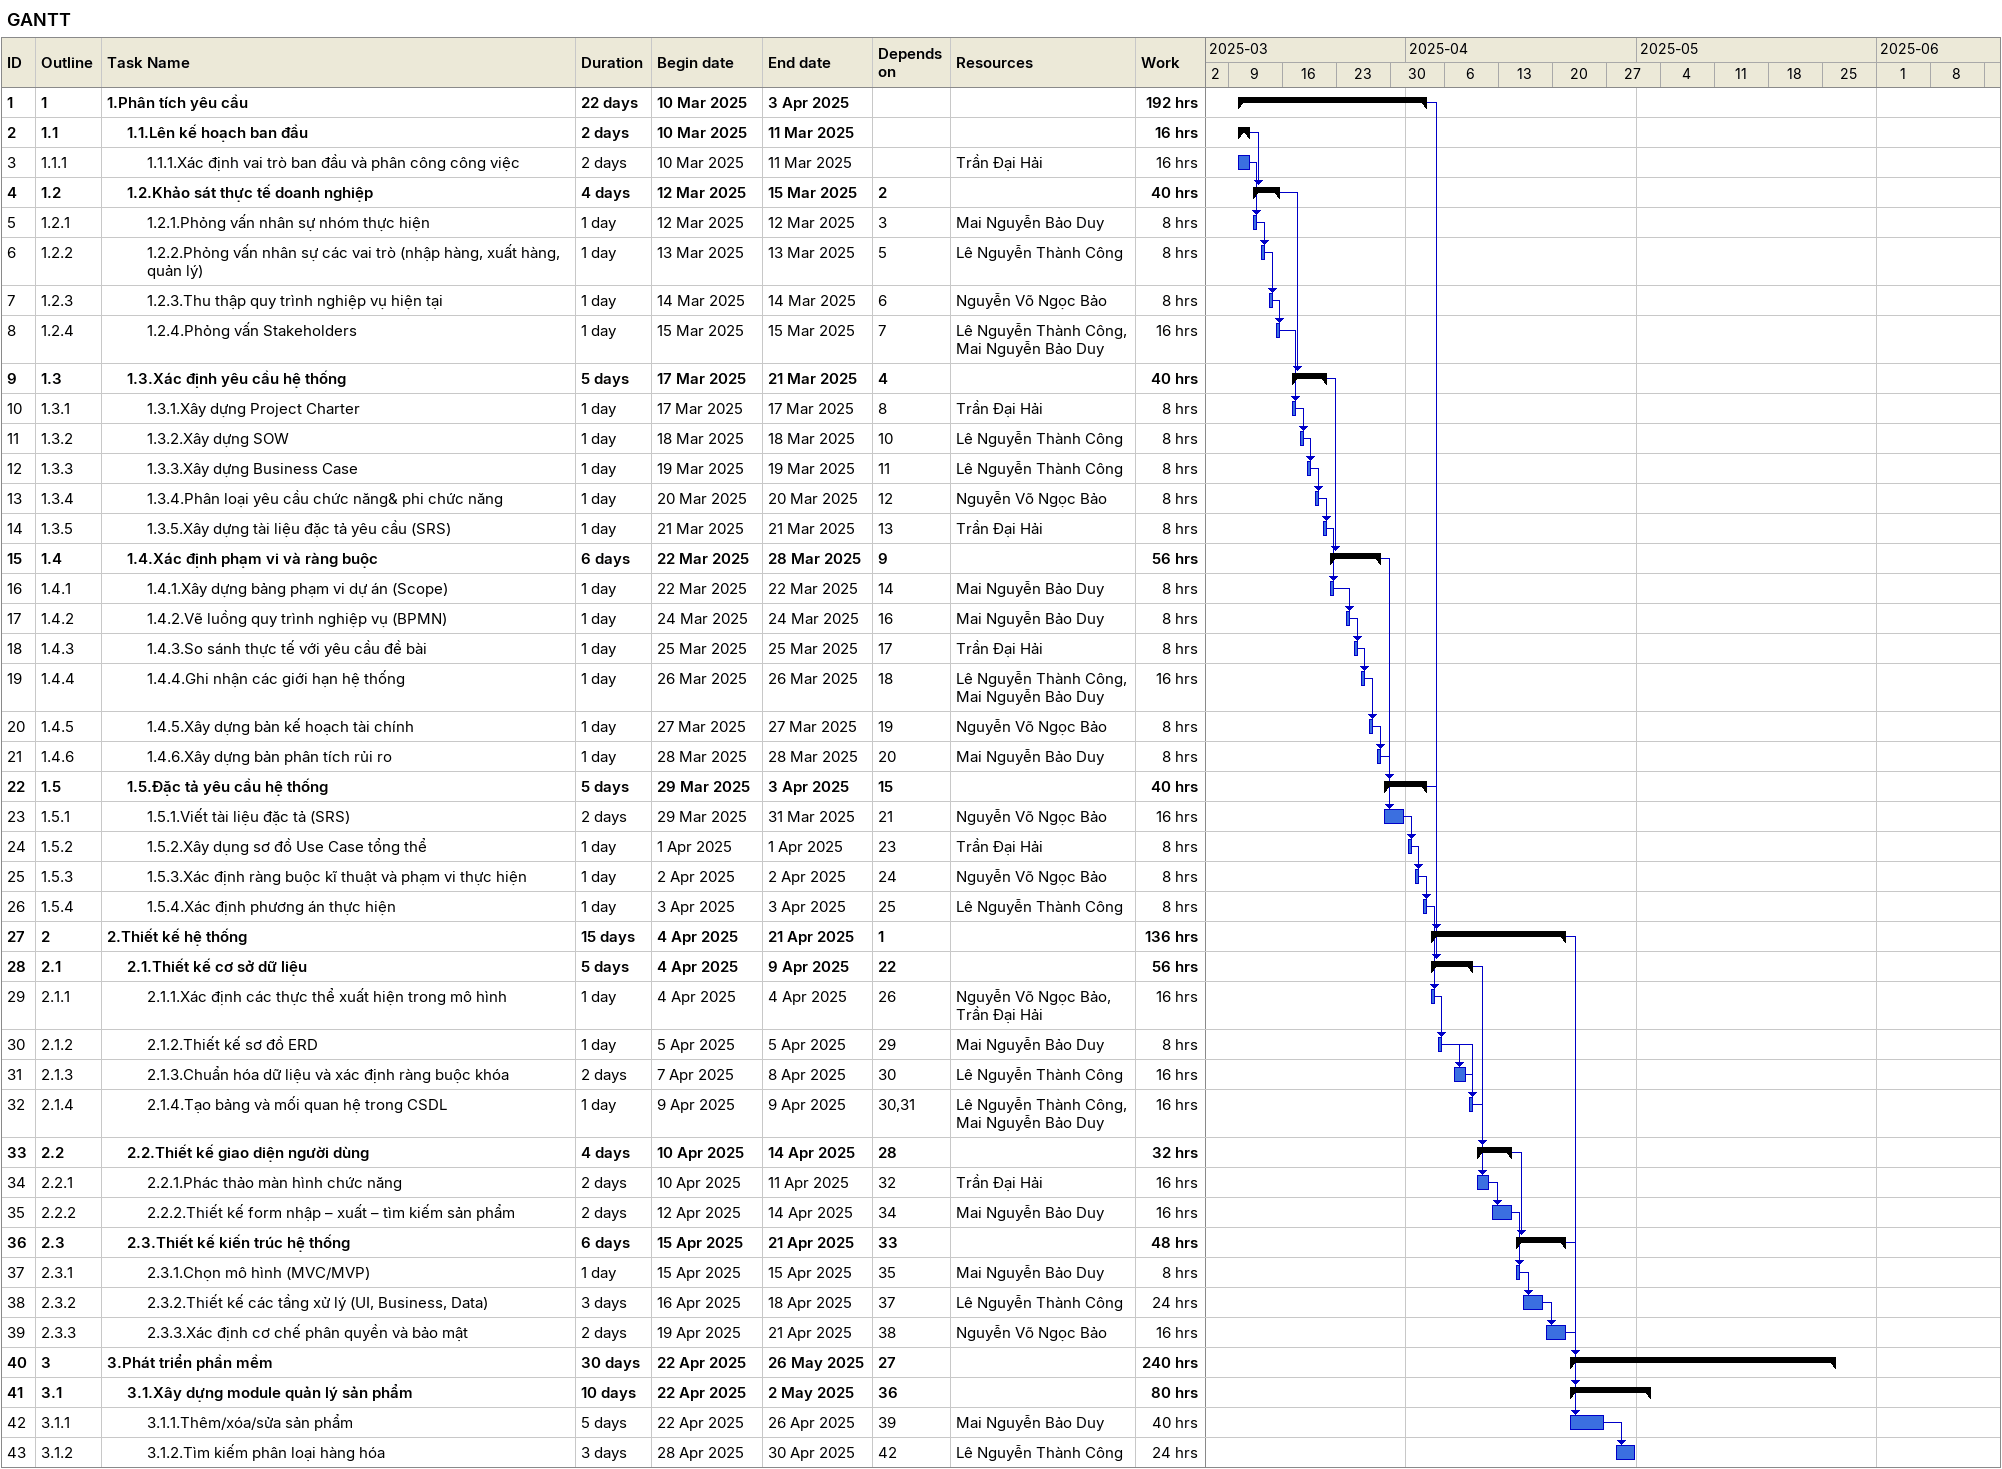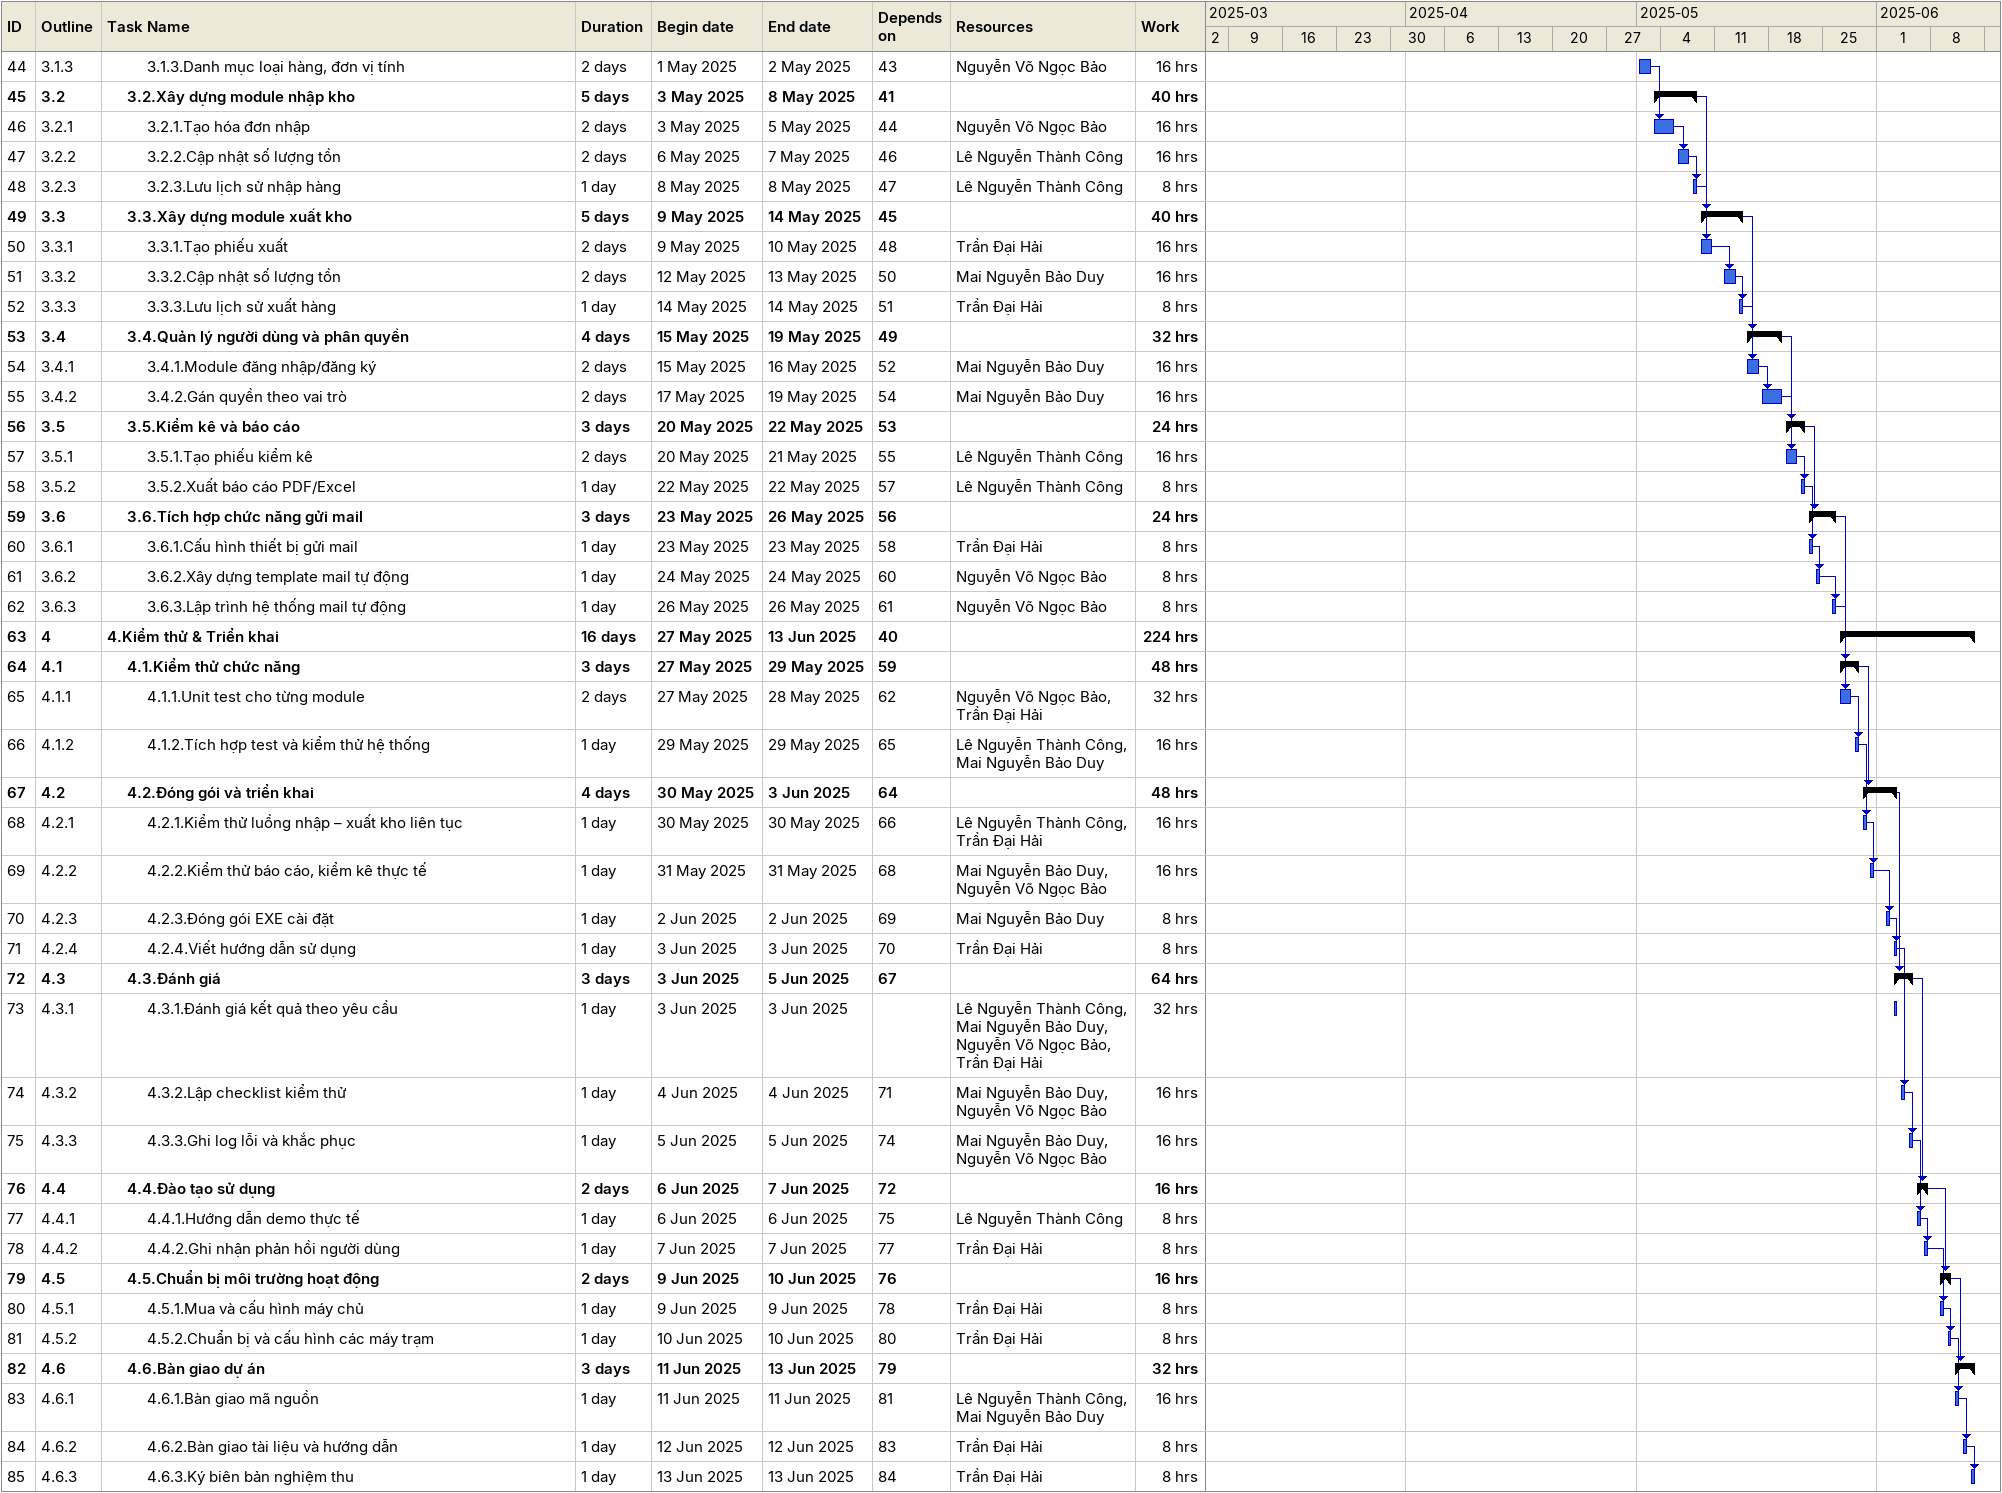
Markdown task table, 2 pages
GANTT

| ID | WBS | Task | Duration | Start | Finish | Predecessors | Resources | Work (h) |
|---|---|---|---|---|---|---|---|---|
| 1 | 1 | **1.Phân tích yêu cầu** | 22d | 2025-03-10 | 2025-04-03 |  |  | 192 |
| 2 | 1.1 | **1.1.Lên kế hoạch ban đầu** | 2d | 2025-03-10 | 2025-03-11 |  |  | 16 |
| 3 | 1.1.1 | 1.1.1.Xác định vai trò ban đầu và phân công công việc | 2d | 2025-03-10 | 2025-03-11 |  | Trần Đại Hải | 16 |
| 4 | 1.2 | **1.2.Khảo sát thực tế doanh nghiệp** | 4d | 2025-03-12 | 2025-03-15 | 2 |  | 40 |
| 5 | 1.2.1 | 1.2.1.Phỏng vấn nhân sự nhóm thực hiện | 1d | 2025-03-12 | 2025-03-12 | 3 | Mai Nguyễn Bảo Duy | 8 |
| 6 | 1.2.2 | 1.2.2.Phỏng vấn nhân sự các vai trò (nhập hàng, xuất hàng, quản lý) | 1d | 2025-03-13 | 2025-03-13 | 5 | Lê Nguyễn Thành Công | 8 |
| 7 | 1.2.3 | 1.2.3.Thu thập quy trình nghiệp vụ hiện tại | 1d | 2025-03-14 | 2025-03-14 | 6 | Nguyễn Võ Ngọc Bảo | 8 |
| 8 | 1.2.4 | 1.2.4.Phỏng vấn Stakeholders | 1d | 2025-03-15 | 2025-03-15 | 7 | Lê Nguyễn Thành Công, Mai Nguyễn Bảo Duy | 16 |
| 9 | 1.3 | **1.3.Xác định yêu cầu hệ thống** | 5d | 2025-03-17 | 2025-03-21 | 4 |  | 40 |
| 10 | 1.3.1 | 1.3.1.Xây dựng Project Charter | 1d | 2025-03-17 | 2025-03-17 | 8 | Trần Đại Hải | 8 |
| 11 | 1.3.2 | 1.3.2.Xây dựng SOW | 1d | 2025-03-18 | 2025-03-18 | 10 | Lê Nguyễn Thành Công | 8 |
| 12 | 1.3.3 | 1.3.3.Xây dựng Business Case | 1d | 2025-03-19 | 2025-03-19 | 11 | Lê Nguyễn Thành Công | 8 |
| 13 | 1.3.4 | 1.3.4.Phân loại yêu cầu chức năng& phi chức năng | 1d | 2025-03-20 | 2025-03-20 | 12 | Nguyễn Võ Ngọc Bảo | 8 |
| 14 | 1.3.5 | 1.3.5.Xây dựng tài liệu đặc tả yêu cầu (SRS) | 1d | 2025-03-21 | 2025-03-21 | 13 | Trần Đại Hải | 8 |
| 15 | 1.4 | **1.4.Xác định phạm vi và ràng buộc** | 6d | 2025-03-22 | 2025-03-28 | 9 |  | 56 |
| 16 | 1.4.1 | 1.4.1.Xây dựng bảng phạm vi dự án (Scope) | 1d | 2025-03-22 | 2025-03-22 | 14 | Mai Nguyễn Bảo Duy | 8 |
| 17 | 1.4.2 | 1.4.2.Vẽ luồng quy trình nghiệp vụ (BPMN) | 1d | 2025-03-24 | 2025-03-24 | 16 | Mai Nguyễn Bảo Duy | 8 |
| 18 | 1.4.3 | 1.4.3.So sánh thực tế với yêu cầu đề bài | 1d | 2025-03-25 | 2025-03-25 | 17 | Trần Đại Hải | 8 |
| 19 | 1.4.4 | 1.4.4.Ghi nhận các giới hạn hệ thống | 1d | 2025-03-26 | 2025-03-26 | 18 | Lê Nguyễn Thành Công, Mai Nguyễn Bảo Duy | 16 |
| 20 | 1.4.5 | 1.4.5.Xây dựng bản kế hoạch tài chính | 1d | 2025-03-27 | 2025-03-27 | 19 | Nguyễn Võ Ngọc Bảo | 8 |
| 21 | 1.4.6 | 1.4.6.Xây dựng bản phân tích rủi ro | 1d | 2025-03-28 | 2025-03-28 | 20 | Mai Nguyễn Bảo Duy | 8 |
| 22 | 1.5 | **1.5.Đặc tả yêu cầu hệ thống** | 5d | 2025-03-29 | 2025-04-03 | 15 |  | 40 |
| 23 | 1.5.1 | 1.5.1.Viết tài liệu đặc tả (SRS) | 2d | 2025-03-29 | 2025-03-31 | 21 | Nguyễn Võ Ngọc Bảo | 16 |
| 24 | 1.5.2 | 1.5.2.Xây dụng sơ đồ Use Case tổng thể | 1d | 2025-04-01 | 2025-04-01 | 23 | Trần Đại Hải | 8 |
| 25 | 1.5.3 | 1.5.3.Xác định ràng buộc kĩ thuật và phạm vi thực hiện | 1d | 2025-04-02 | 2025-04-02 | 24 | Nguyễn Võ Ngọc Bảo | 8 |
| 26 | 1.5.4 | 1.5.4.Xác định phương án thực hiện | 1d | 2025-04-03 | 2025-04-03 | 25 | Lê Nguyễn Thành Công | 8 |
| 27 | 2 | **2.Thiết kế hệ thống** | 15d | 2025-04-04 | 2025-04-21 | 1 |  | 136 |
| 28 | 2.1 | **2.1.Thiết kế cơ sở dữ liệu** | 5d | 2025-04-04 | 2025-04-09 | 22 |  | 56 |
| 29 | 2.1.1 | 2.1.1.Xác định các thực thể xuất hiện trong mô hình | 1d | 2025-04-04 | 2025-04-04 | 26 | Nguyễn Võ Ngọc Bảo, Trần Đại Hải | 16 |
| 30 | 2.1.2 | 2.1.2.Thiết kế sơ đồ ERD | 1d | 2025-04-05 | 2025-04-05 | 29 | Mai Nguyễn Bảo Duy | 8 |
| 31 | 2.1.3 | 2.1.3.Chuẩn hóa dữ liệu và xác định ràng buộc khóa | 2d | 2025-04-07 | 2025-04-08 | 30 | Lê Nguyễn Thành Công | 16 |
| 32 | 2.1.4 | 2.1.4.Tạo bảng và mối quan hệ trong CSDL | 1d | 2025-04-09 | 2025-04-09 | 30, 31 | Lê Nguyễn Thành Công, Mai Nguyễn Bảo Duy | 16 |
| 33 | 2.2 | **2.2.Thiết kế giao diện người dùng** | 4d | 2025-04-10 | 2025-04-14 | 28 |  | 32 |
| 34 | 2.2.1 | 2.2.1.Phác thảo màn hình chức năng | 2d | 2025-04-10 | 2025-04-11 | 32 | Trần Đại Hải | 16 |
| 35 | 2.2.2 | 2.2.2.Thiết kế form nhập – xuất – tìm kiếm sản phẩm | 2d | 2025-04-12 | 2025-04-14 | 34 | Mai Nguyễn Bảo Duy | 16 |
| 36 | 2.3 | **2.3.Thiết kế kiến trúc hệ thống** | 6d | 2025-04-15 | 2025-04-21 | 33 |  | 48 |
| 37 | 2.3.1 | 2.3.1.Chọn mô hình (MVC/MVP) | 1d | 2025-04-15 | 2025-04-15 | 35 | Mai Nguyễn Bảo Duy | 8 |
| 38 | 2.3.2 | 2.3.2.Thiết kế các tầng xử lý (UI, Business, Data) | 3d | 2025-04-16 | 2025-04-18 | 37 | Lê Nguyễn Thành Công | 24 |
| 39 | 2.3.3 | 2.3.3.Xác định cơ chế phân quyền và bảo mật | 2d | 2025-04-19 | 2025-04-21 | 38 | Nguyễn Võ Ngọc Bảo | 16 |
| 40 | 3 | **3.Phát triển phần mềm** | 30d | 2025-04-22 | 2025-05-26 | 27 |  | 240 |
| 41 | 3.1 | **3.1.Xây dựng module quản lý sản phẩm** | 10d | 2025-04-22 | 2025-05-02 | 36 |  | 80 |
| 42 | 3.1.1 | 3.1.1.Thêm/xóa/sửa sản phẩm | 5d | 2025-04-22 | 2025-04-26 | 39 | Mai Nguyễn Bảo Duy | 40 |
| 43 | 3.1.2 | 3.1.2.Tìm kiếm phân loại hàng hóa | 3d | 2025-04-28 | 2025-04-30 | 42 | Lê Nguyễn Thành Công | 24 |
| 44 | 3.1.3 | 3.1.3.Danh mục loại hàng, đơn vị tính | 2d | 2025-05-01 | 2025-05-02 | 43 | Nguyễn Võ Ngọc Bảo | 16 |
| 45 | 3.2 | **3.2.Xây dựng module nhập kho** | 5d | 2025-05-03 | 2025-05-08 | 41 |  | 40 |
| 46 | 3.2.1 | 3.2.1.Tạo hóa đơn nhập | 2d | 2025-05-03 | 2025-05-05 | 44 | Nguyễn Võ Ngọc Bảo | 16 |
| 47 | 3.2.2 | 3.2.2.Cập nhật số lượng tồn | 2d | 2025-05-06 | 2025-05-07 | 46 | Lê Nguyễn Thành Công | 16 |
| 48 | 3.2.3 | 3.2.3.Lưu lịch sử nhập hàng | 1d | 2025-05-08 | 2025-05-08 | 47 | Lê Nguyễn Thành Công | 8 |
| 49 | 3.3 | **3.3.Xây dựng module xuất kho** | 5d | 2025-05-09 | 2025-05-14 | 45 |  | 40 |
| 50 | 3.3.1 | 3.3.1.Tạo phiếu xuất | 2d | 2025-05-09 | 2025-05-10 | 48 | Trần Đại Hải | 16 |
| 51 | 3.3.2 | 3.3.2.Cập nhật số lượng tồn | 2d | 2025-05-12 | 2025-05-13 | 50 | Mai Nguyễn Bảo Duy | 16 |
| 52 | 3.3.3 | 3.3.3.Lưu lịch sử xuất hàng | 1d | 2025-05-14 | 2025-05-14 | 51 | Trần Đại Hải | 8 |
| 53 | 3.4 | **3.4.Quản lý người dùng và phân quyền** | 4d | 2025-05-15 | 2025-05-19 | 49 |  | 32 |
| 54 | 3.4.1 | 3.4.1.Module đăng nhập/đăng ký | 2d | 2025-05-15 | 2025-05-16 | 52 | Mai Nguyễn Bảo Duy | 16 |
| 55 | 3.4.2 | 3.4.2.Gán quyền theo vai trò | 2d | 2025-05-17 | 2025-05-19 | 54 | Mai Nguyễn Bảo Duy | 16 |
| 56 | 3.5 | **3.5.Kiểm kê và báo cáo** | 3d | 2025-05-20 | 2025-05-22 | 53 |  | 24 |
| 57 | 3.5.1 | 3.5.1.Tạo phiếu kiểm kê | 2d | 2025-05-20 | 2025-05-21 | 55 | Lê Nguyễn Thành Công | 16 |
| 58 | 3.5.2 | 3.5.2.Xuất báo cáo PDF/Excel | 1d | 2025-05-22 | 2025-05-22 | 57 | Lê Nguyễn Thành Công | 8 |
| 59 | 3.6 | **3.6.Tích hợp chức năng gửi mail** | 3d | 2025-05-23 | 2025-05-26 | 56 |  | 24 |
| 60 | 3.6.1 | 3.6.1.Cấu hình thiết bị gửi mail | 1d | 2025-05-23 | 2025-05-23 | 58 | Trần Đại Hải | 8 |
| 61 | 3.6.2 | 3.6.2.Xây dựng template mail tự động | 1d | 2025-05-24 | 2025-05-24 | 60 | Nguyễn Võ Ngọc Bảo | 8 |
| 62 | 3.6.3 | 3.6.3.Lập trình hệ thống mail tự động | 1d | 2025-05-26 | 2025-05-26 | 61 | Nguyễn Võ Ngọc Bảo | 8 |
| 63 | 4 | **4.Kiểm thử & Triển khai** | 16d | 2025-05-27 | 2025-06-13 | 40 |  | 224 |
| 64 | 4.1 | **4.1.Kiểm thử chức năng** | 3d | 2025-05-27 | 2025-05-29 | 59 |  | 48 |
| 65 | 4.1.1 | 4.1.1.Unit test cho từng module | 2d | 2025-05-27 | 2025-05-28 | 62 | Nguyễn Võ Ngọc Bảo, Trần Đại Hải | 32 |
| 66 | 4.1.2 | 4.1.2.Tích hợp test và kiểm thử hệ thống | 1d | 2025-05-29 | 2025-05-29 | 65 | Lê Nguyễn Thành Công, Mai Nguyễn Bảo Duy | 16 |
| 67 | 4.2 | **4.2.Đóng gói và triển khai** | 4d | 2025-05-30 | 2025-06-03 | 64 |  | 48 |
| 68 | 4.2.1 | 4.2.1.Kiểm thử luồng nhập – xuất kho liên tục | 1d | 2025-05-30 | 2025-05-30 | 66 | Lê Nguyễn Thành Công, Trần Đại Hải | 16 |
| 69 | 4.2.2 | 4.2.2.Kiểm thử báo cáo, kiểm kê thực tế | 1d | 2025-05-31 | 2025-05-31 | 68 | Mai Nguyễn Bảo Duy, Nguyễn Võ Ngọc Bảo | 16 |
| 70 | 4.2.3 | 4.2.3.Đóng gói EXE cài đặt | 1d | 2025-06-02 | 2025-06-02 | 69 | Mai Nguyễn Bảo Duy | 8 |
| 71 | 4.2.4 | 4.2.4.Viết hướng dẫn sử dụng | 1d | 2025-06-03 | 2025-06-03 | 70 | Trần Đại Hải | 8 |
| 72 | 4.3 | **4.3.Đánh giá** | 3d | 2025-06-03 | 2025-06-05 | 67 |  | 64 |
| 73 | 4.3.1 | 4.3.1.Đánh giá kết quả theo yêu cầu | 1d | 2025-06-03 | 2025-06-03 |  | Lê Nguyễn Thành Công, Mai Nguyễn Bảo Duy, Nguyễn Võ Ngọc Bảo, Trần Đại Hải | 32 |
| 74 | 4.3.2 | 4.3.2.Lập checklist kiểm thử | 1d | 2025-06-04 | 2025-06-04 | 71 | Mai Nguyễn Bảo Duy, Nguyễn Võ Ngọc Bảo | 16 |
| 75 | 4.3.3 | 4.3.3.Ghi log lỗi và khắc phục | 1d | 2025-06-05 | 2025-06-05 | 74 | Mai Nguyễn Bảo Duy, Nguyễn Võ Ngọc Bảo | 16 |
| 76 | 4.4 | **4.4.Đào tạo sử dụng** | 2d | 2025-06-06 | 2025-06-07 | 72 |  | 16 |
| 77 | 4.4.1 | 4.4.1.Hướng dẫn demo thực tế | 1d | 2025-06-06 | 2025-06-06 | 75 | Lê Nguyễn Thành Công | 8 |
| 78 | 4.4.2 | 4.4.2.Ghi nhận phản hồi người dùng | 1d | 2025-06-07 | 2025-06-07 | 77 | Trần Đại Hải | 8 |
| 79 | 4.5 | **4.5.Chuẩn bị môi trường hoạt động** | 2d | 2025-06-09 | 2025-06-10 | 76 |  | 16 |
| 80 | 4.5.1 | 4.5.1.Mua và cấu hình máy chủ | 1d | 2025-06-09 | 2025-06-09 | 78 | Trần Đại Hải | 8 |
| 81 | 4.5.2 | 4.5.2.Chuẩn bị và cấu hình các máy trạm | 1d | 2025-06-10 | 2025-06-10 | 80 | Trần Đại Hải | 8 |
| 82 | 4.6 | **4.6.Bàn giao dự án** | 3d | 2025-06-11 | 2025-06-13 | 79 |  | 32 |
| 83 | 4.6.1 | 4.6.1.Bàn giao mã nguồn | 1d | 2025-06-11 | 2025-06-11 | 81 | Lê Nguyễn Thành Công, Mai Nguyễn Bảo Duy | 16 |
| 84 | 4.6.2 | 4.6.2.Bàn giao tài liệu và hướng dẫn | 1d | 2025-06-12 | 2025-06-12 | 83 | Trần Đại Hải | 8 |
| 85 | 4.6.3 | 4.6.3.Ký biên bản nghiệm thu | 1d | 2025-06-13 | 2025-06-13 | 84 | Trần Đại Hải | 8 |
